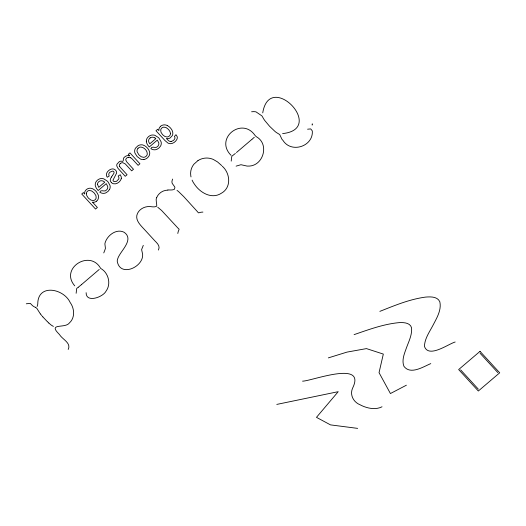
<?xml version="1.0" encoding="UTF-8"?>
<svg xmlns="http://www.w3.org/2000/svg" width="526" height="526" viewBox="0 0 526 526"><rect width="100%" height="100%" fill="white"/><g stroke="black" fill="none" stroke-linecap="round" stroke-linejoin="round"><path stroke-width="0.79" d="M146.333 141.152L146.373 140.501A6.095 5.793 26 0 1 147.195 138.141L148.26 136.878A8.659 8.225 26 0 1 149.095 136.195L150.285 135.517A6.246 5.931 26 0 1 152.875 134.998L153.566 135.044A6.345 6.029 26 0 1 154.946 135.353L158.247 137.457A13.591 12.913 26 0 1 159.174 138.437L161.055 141.757A6.227 5.917 26 0 1 161.272 143.414A6.187 5.878 26 0 1 160.647 145.919L159.135 147.845L156.919 149.331A6.023 5.72 26 0 1 151.856 149.206L150.863 148.648C152.04 145.229 155.841 149.213 157.767 146.294A4.142 3.938 26 0 0 158.839 143.92L158.839 143.71A4.228 4.011 26 0 0 158.76 142.835L157.333 140.1L149.252 146.991L147.49 144.828L146.484 142.487A6.207 5.898 26 0 1 146.333 141.152M312.26 123.768L312.201 124.662M312.168 125.109L312.194 124.807M76.132 293.284L76.441 290.661A11.802 11.21 26 0 1 76.487 290.299L76.546 289.852A3.945 3.748 26 0 0 76.566 289.576L76.592 289.03A1.519 1.44 26 0 1 76.96 288.228L78.203 287.288M231.203 161.114L231.716 156.774A2.176 2.065 26 0 1 231.788 156.518L231.861 156.36A1.42 1.348 26 0 1 232.058 156.064L232.328 155.821A9.843 9.35 26 0 1 232.551 155.657L233.57 154.887M177.808 233.491L178.012 232.426A9.553 9.073 26 0 1 178.393 231.124L178.623 230.546A4.307 4.09 26 0 1 178.893 229.967L179.11 229.237L178.34 228.448A8.804 8.363 26 0 1 177.926 228.067L161.607 210.466L157.767 207.27M68.189 349.468C71.47 342.899 62.37 339.461 59.477 334.543A39.693 37.708 26 0 0 58.846 333.872C47.682 322.694 65.296 328.783 69.406 322.938C75.238 317.743 74.508 308.433 70.182 302.529C63.85 288.544 37.714 283.277 37.767 303.956A11.769 11.184 26 0 1 37.609 304.824L37.122 306.52M158.365 250.06C160.594 246.319 157.261 243.222 154.782 240.77L144.275 229.316C140.363 225.102 134.386 219.487 137.608 213.201C140.225 208.046 146.524 205.64 152.047 206.797A14.735 13.992 26 0 0 154.361 206.843A17.476 16.602 26 0 0 154.986 206.803L156.768 206.133L156.63 203.897A16.661 15.826 26 0 1 156.413 202.74L156.169 199.663A6.812 6.47 26 0 1 156.268 198.821L156.649 197.474M262.737 112.886C269.693 69.951 326.738 128.955 282.62 133.591M172.64 179.064L171.949 181.2L172.028 182.838A3.084 2.932 26 0 0 172.383 183.594L174.724 186.921A3.748 3.557 26 0 1 174.882 187.789L174.224 189.465L172.239 189.919A30.469 28.95 26 0 1 169.615 189.971L167.86 189.952M143.282 245.353L141.612 249.607L142.599 254.091A8.258 7.851 26 0 1 142.658 255.005C142.835 267.399 120.02 277.386 117.239 261.277A8.686 8.252 26 0 1 117.561 259.167L118.33 257.188A32.237 30.62 26 0 1 119.501 255.051C123.216 248.555 133.334 238.817 124.228 232.321C116.424 228.192 106.956 235.556 104.99 243.203A6.858 6.516 26 0 0 104.911 244.11L105.437 248.357L104.661 250.659A22.96 21.809 26 0 0 103.78 252.927M109.553 189.465L108.047 191.392L105.825 192.884A6.023 5.72 26 0 1 100.762 192.753L99.769 192.194C100.946 188.781 104.753 192.759 106.673 189.84A4.142 3.938 26 0 0 107.745 187.473L107.745 187.256A4.228 4.011 26 0 0 107.666 186.382L106.239 183.646L98.158 190.537L96.396 188.374L95.39 186.033A6.207 5.898 26 0 1 95.239 184.698L95.278 184.047A6.095 5.793 26 0 1 96.1 181.687L97.165 180.425A8.659 8.225 26 0 1 98 179.747L99.19 179.064A6.246 5.931 26 0 1 101.781 178.544L102.471 178.59A6.345 6.029 26 0 1 103.852 178.899L107.153 181.003A13.591 12.913 26 0 1 108.086 181.983L109.96 185.303A6.227 5.917 26 0 1 109.546 189.491M111.486 177.025L112.584 175.342M112.82 174.98L113.577 173.817A8.232 7.818 26 0 0 113.774 173.488A2.328 2.216 26 0 0 114.05 172.396A1.486 1.414 26 0 0 112.649 171.068L110.019 172.153A5.917 5.622 26 0 0 109.651 172.502L109.178 173.087A2.761 2.623 26 0 0 109.276 175.967L107.271 177.242C105.417 175.073 106.712 172.022 108.764 170.529A7.66 7.279 26 0 1 110.552 169.392A7.745 7.357 26 0 1 111.012 169.214L112.216 168.938A4.109 3.899 26 0 1 114.287 169.287A3.82 3.629 26 0 1 115.457 170.089A4.188 3.978 26 0 1 115.805 170.463L115.963 170.674A3.715 3.531 26 0 1 116.562 172.068A3.458 3.287 26 0 1 116.608 173.08L112.991 180.194A1.44 1.368 26 0 0 113.162 180.727L113.268 180.891A1.992 1.894 26 0 0 113.748 181.358A1.926 1.828 26 0 0 114.149 181.575L116.555 181.319L118.744 178.998A2.946 2.801 26 0 0 118.922 178.117A3.011 2.86 26 0 0 118.876 177.518L118.205 176.006L120.283 174.744L121.171 176.697A4.846 4.603 26 0 1 121.269 178.564M138.036 148.325L138.187 148.174A4.813 4.57 26 0 1 138.706 147.753L138.884 147.635A3.932 3.735 26 0 1 140.909 147.063C144.236 147.333 147.398 150.66 147.293 154.026A3.925 3.728 26 0 1 146.458 155.893L146.313 156.051A4.806 4.563 26 0 1 145.82 156.498L145.643 156.623A3.932 3.735 26 0 1 143.44 157.307L141.343 156.787L139.416 155.348A12.499 11.874 26 0 1 138.706 154.585L137.115 151.692A4.096 3.892 26 0 1 137.036 151.001L137.069 150.344A3.945 3.748 26 0 1 138.036 148.325M160.601 126.345L159.772 127.226A5.109 4.852 26 0 0 158.957 129.061L158.865 130.599L157.668 129.284L155.972 130.731L165.164 140.738L168.031 143.111A4.149 3.938 26 0 0 168.412 143.296C171.667 144.65 175.309 142.349 176.828 139.469A5.536 5.26 26 0 0 177.223 138.305L177.288 137.838A3.616 3.439 26 0 0 177.104 136.458L175.96 134.689L174.415 136.471L174.744 137.043A2.071 1.972 26 0 1 174.915 138.213A3.412 3.241 26 0 1 174.349 139.41L173.915 139.936A6.7 6.365 26 0 1 173.652 140.192A7.969 7.568 26 0 1 173.185 140.573L171.509 141.415A2.873 2.735 26 0 1 171.068 141.481M96.613 201.142L97.067 200.715A5.694 5.411 26 0 0 98.263 198.664L98.52 196.763A6.674 6.338 26 0 0 98.263 195.061L96.6 192.01A13.249 12.591 26 0 0 96.021 191.339A10.079 9.58 26 0 0 92.773 188.854A5.924 5.628 26 0 0 89.302 188.269A6.148 5.839 26 0 0 86.086 189.866L85.311 190.813A4.721 4.484 26 0 0 84.706 192.463L84.725 194.048L83.391 192.588L81.74 194.002L95.541 209.046L97.376 207.481L92.491 202.155A4.767 4.524 26 0 0 96.574 201.103M99.217 269.463L81.392 284.697M254.288 137.293L252.158 139.147M251.947 139.324L236.47 152.52M81.326 284.757L78.348 287.176M235.359 153.46L234.004 154.552M197.947 160.608L193.89 164.224A16.03 15.228 26 0 0 190.78 175.75L191.01 176.92M406.401 385.196L390.417 393.54L379.042 372.664L383.322 354.083L366.458 348.607L347.028 352.098L328.329 357.89M455.168 342.005C448.31 343.965 428.605 358.554 424.456 346.404C424.646 338.566 429.538 331.919 433.036 325.213C436.712 318.079 441.656 310.156 439.841 301.825C437.533 296.427 430.524 296.69 425.626 297.085C409.688 299.202 394.697 305.481 379.857 311.372M430.787 363.604C423.252 366.753 410.451 375.15 403.929 366.306C401.673 360.599 404.053 354.439 406.033 349.014C408.38 342.163 412.233 335.286 411.575 327.856C410.188 322.57 403.56 322.412 399.122 322.629C383.566 324.069 368.765 329.598 354.09 334.628M382.021 406.789C376.524 409.603 369.962 408.781 364.36 406.703A33.092 31.435 26 0 1 360.08 404.77C353.479 402.212 349.553 394.796 352.624 388.089C366.707 359.554 311.076 381.265 302.562 381.146M307.579 129.199L310.708 128.916L312.155 130.698A10.119 9.613 26 0 1 312.339 131.421C313.082 146.438 291.213 153.618 282.955 140.37A23.683 22.5 26 0 1 281.949 139.278L279.694 134.538L276.328 132.48A28.7 27.267 26 0 1 274.966 131.408L269.595 126.286L264.848 120.618A22.684 21.553 26 0 1 263.013 117.725L262.152 116.233A3.597 3.419 26 0 0 261.659 115.713L255.958 111.834L253.808 111.611A26.879 25.531 26 0 1 253.065 111.676L251.599 111.762M276.794 404.409L338.211 391.679L316.474 417.348L330.499 424.883L357.641 428.381M236.095 166.144L240.218 164.927A3.373 3.202 26 0 1 241.053 164.737L247.029 166.065A26.09 24.788 26 0 0 247.917 166.084C263.092 166.716 269.864 144.334 256.537 136.826A6.233 5.924 26 0 1 254.86 135.175C241.73 116.568 214.22 138.555 231.065 155.341M26.3 303.791L28.279 303.568A10.277 9.757 26 0 0 28.864 303.476L30.33 303.397L32.152 305.264A8.002 7.601 26 0 0 34.348 306.849L34.631 306.967A7.522 7.147 26 0 0 35.564 307.348M202.918 212.083L201.793 212.156A10.086 9.58 26 0 0 200.307 212.399L199.86 212.511A7.384 7.016 26 0 0 199.137 212.734L198.427 212.839L197.691 211.998A11.874 11.283 26 0 0 197.401 211.623L183.738 196.606L178.492 191.51A12.118 11.513 26 0 0 177.966 191.096L177.032 190.438M35.571 307.342L37.03 308.558A6.766 6.43 26 0 0 37.287 309.097L40.344 313.871M53.389 326.422L51.324 325.147A12.867 12.223 26 0 1 50.759 324.726L48.859 323.076M130.796 157.833L131.493 158.333A13.617 12.933 26 0 1 132.914 159.707L138.095 165.348L139.936 163.783L129.955 152.902L128.311 154.302L129.712 155.827A5.365 5.096 26 0 0 127.18 155.703A5.319 5.056 26 0 0 124.945 156.755C121.756 158.175 125.109 162.639 121.019 161.153A4.944 4.695 26 0 0 119.205 161.752L116.996 164.138A3.682 3.498 26 0 0 116.739 165.328A3.406 3.235 26 0 0 116.785 165.946L118.002 168.366L125.254 176.295L127.075 174.737L120.796 167.886A11.513 10.941 26 0 1 119.882 166.795L119.593 166.308M154.94 137.95L155.841 138.673L149.792 143.828L148.792 142.099L148.608 140.521A3.761 3.577 26 0 1 149.285 138.805L149.726 138.325A4.951 4.708 26 0 1 150.212 137.924M48.786 323.003L47.61 321.899M47.32 321.623L42.974 317.027M221.676 165.572L217.508 161.916L213.352 159.47A15.958 15.155 26 0 0 206.396 158.037L206.028 158.056A16.267 15.458 26 0 0 197.96 160.621M480.1 353.281L497.806 372.586M460.638 369.863L478.344 389.174M42.843 316.876L42.126 316.034M222.261 166.19C230.27 173.166 231.65 187.565 221.407 193.213C211.643 199.683 199.788 192.555 194.245 183.896A23.328 22.158 26 0 1 192.647 181.266L192.095 180.129M41.672 315.501L40.469 314.029M74.745 285.835C59.451 268.273 90.045 249.041 100.65 268.405C108.363 272.488 111.433 283.902 106.088 291.062C103.109 297.197 85.975 303.298 86.126 292.686M121.269 178.564A4.392 4.169 26 0 1 121.164 179.018C120.046 181.957 116.719 184.527 113.458 183.745A4.333 4.116 26 0 1 111.321 182.476M111.354 182.45A3.807 3.616 26 0 1 110.289 180.517A3.853 3.662 26 0 1 110.657 178.518L111.032 177.781A27.727 26.339 26 0 1 111.486 177.025M128.482 157.267A3.347 3.182 26 0 1 130.79 157.846M128.482 157.287A3.781 3.59 26 0 0 126.437 158.326L125.885 159.128A1.874 1.782 26 0 0 125.767 159.976L126.746 161.896L133.492 169.273L131.658 170.838L125.287 163.941L122.867 162.712A3.537 3.36 26 0 0 120.559 163.343A4.326 4.109 26 0 0 120.191 163.639M119.487 166.341A2.479 2.354 26 0 1 120.23 163.678M143.933 159.49A7.377 7.009 26 0 0 147.201 158.017A9.027 8.58 26 0 0 147.918 157.379L148.95 156.038A6.273 5.957 26 0 0 149.7 153.605L149.719 153.276A6.01 5.707 26 0 0 149.581 151.935C148.694 148.773 146.096 146.018 142.96 145.005A5.845 5.549 26 0 0 141.468 144.808A6.759 6.424 26 0 0 137.99 145.755L135.583 148.036A6.384 6.062 26 0 0 134.663 150.752L134.649 151.087A6.351 6.036 26 0 0 134.939 153.079L137.194 156.61L140.613 159.122A6.2 5.891 26 0 0 143.927 159.483M150.186 137.884A4.175 3.971 26 0 1 154.946 137.944M160.535 126.273A6.207 5.898 26 0 1 167.288 125.504M167.268 125.556A10.066 9.56 26 0 1 170.694 128.265L171.575 129.422A8.16 7.752 26 0 1 172.798 132.894L172.798 133.867A5.24 4.977 26 0 1 172.291 135.649L170.115 137.97A5.01 4.76 26 0 1 168.011 138.66L166.512 138.594L167.09 139.226A25.301 24.038 26 0 0 168.044 140.199L168.813 140.85A3.537 3.36 26 0 0 171.068 141.507M156.722 197.5A13.005 12.354 26 0 1 167.873 190.116M86.389 193.686L86.751 195.573L88.033 197.625A13.268 12.604 26 0 0 88.736 198.414L91.024 200.136L93.181 200.531A3.399 3.228 26 0 0 94.923 199.88A3.774 3.583 26 0 0 95.219 199.624A3.491 3.314 26 0 0 96.14 197.967L95.975 195.764L94.43 193.279A13.919 13.222 26 0 0 93.707 192.503L91.577 190.918L89.4 190.478A3.34 3.169 26 0 0 87.796 191.017A3.669 3.485 26 0 0 87.494 191.254A3.34 3.176 26 0 0 86.553 192.667L86.389 193.686M97.501 184.284L98.697 187.374L104.746 182.22L103.852 181.496A4.175 3.971 26 0 0 99.092 181.431A4.951 4.708 26 0 0 98.632 181.871L98.198 182.358A3.761 3.577 26 0 0 97.514 184.067L97.501 184.284M170.463 133.505L170.437 133.906A3.649 3.472 26 0 1 169.543 135.807A4.333 4.116 26 0 1 168.918 136.333A3.682 3.498 26 0 1 166.867 136.964L164.881 136.471L163.027 135.07A12.598 11.966 26 0 1 162.33 134.327L160.956 132.171L160.732 129.975A3.662 3.478 26 0 1 161.712 128.114A4.05 3.846 26 0 1 162.028 127.857A3.557 3.38 26 0 1 164.013 127.154L166.203 127.647L168.221 129.205A13.163 12.506 26 0 1 168.905 129.975L170.049 131.717L170.463 133.505M480.028 351.348L458.659 369.554L478.331 391.015L499.7 372.803L480.028 351.348"/></g></svg>
